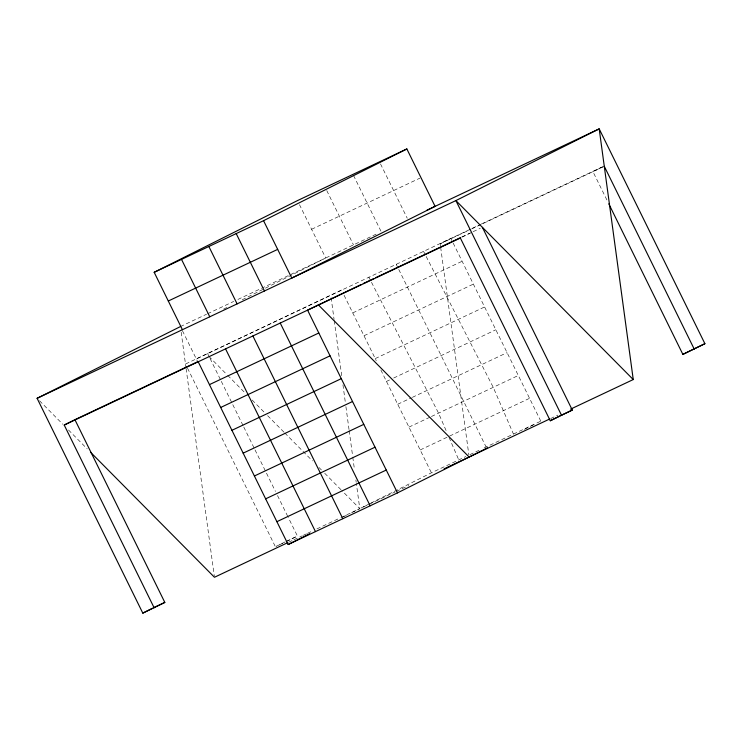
<?xml version="1.0" encoding="UTF-8"?>
<svg xmlns="http://www.w3.org/2000/svg" width="742" height="742" viewBox="0 0 742 742"><rect width="100%" height="100%" fill="white"/><g stroke="black" fill="none" stroke-linecap="round" stroke-linejoin="round"><path stroke-width="0.56" stroke-dasharray="3.71 2.78" d="M223.657 309.062L226.755 307.513M242.217 299.777L325.719 257.984L299.499 204.69M196.815 358.674L480.176 224.594M341.505 290.057L185.491 364.025L187.021 367.132M440.488 246.075L440.173 243.775L450.876 238.423L540.797 421.159L538.748 422.189M462.294 237.041L470.076 233.146M285.132 541.892L276.376 546.279L283.639 542.875M286.737 541.419L297.431 536.058L288.239 517.369M343.398 516.859L346.468 515.319M351.587 512.759L359.777 508.66L356.345 483.441M370.008 503.54L360.798 508.149L368.106 504.727M371.037 503.02L431.427 472.802L465.855 456.543M524.418 429.358L534.657 424.238M311.603 229.287L419.935 178.145M180.399 326.591L206.536 314.246M207.584 313.755L233.721 301.419M237.904 299.443L376.101 234.194M481.224 224.093L603.654 166.291L592.951 171.652L607.262 200.72M440.173 243.775L470.521 229.454M471.569 228.953L604.285 166.301M461.635 237.106L471.049 232.663M473.108 231.69L480.315 228.286M352.747 312.901L462.118 261.267M363.988 335.746L473.359 284.112M375.229 358.59L484.6 306.947M386.471 381.425L389.559 379.969M393.677 378.021L495.832 329.791M397.703 404.269L411.281 397.86M412.32 397.369L507.074 352.635M408.944 427.114L430.388 416.995M431.408 416.512L518.315 375.48M420.185 449.958L448.66 436.509L458.769 459.892M449.671 436.036L529.556 398.324M286.106 541.41L297.431 536.058M469.909 454.633L479.026 450.329M484.09 447.936L540.797 421.159M288.684 542.226L292.867 540.25M293.906 539.759L302.272 535.807M303.32 535.316L306.455 533.832M307.503 533.34L312.725 530.873M316.908 528.898L339.91 518.037M340.958 517.545L359.777 508.66L341.83 490.555M369.154 504.235L395.189 491.937M396.228 491.445L408.731 485.546M550.675 418.534L557.993 415.084M208.901 356.429L226.848 374.534M227.664 375.35L245.602 393.455M252.132 400.04L264.356 412.385M267.621 415.678L283.936 432.132M284.752 432.957L312.475 460.93M318.995 467.516L321.444 469.983M324.708 473.275L341.014 489.729M39.511 400.745L62.782 424.229M68.477 429.97L87.231 448.901M423.534 251.334L425.648 255.452M426.177 256.482L493.235 387.315L513.455 434.07M368.848 277.146L370.963 281.274M371.492 282.303L438.55 413.136L446.823 432.261M380.516 163.917L407.247 218.231M353.507 175.409L381.24 231.773M396.191 264.245L398.231 268.391M398.751 269.429L486.112 446.981M326.758 190.564L353.48 244.879M344.065 295.251L376.25 360.658M380.85 370.008L431.427 472.802M207.51 353.322L209.559 357.477M210.069 358.507L220.791 380.312M221.311 381.351L243.274 426.001M243.784 427.04L254.515 448.845M255.025 449.884L275.458 491.417M277.508 495.563L287.72 516.33M182.449 330.737L197.251 360.835M187.531 368.171L275.403 546.761M440.646 247.216L468.833 454.735M331.118 297.709L334.076 319.487M334.234 320.637L341.71 375.665M342.952 384.838L345.29 402.034M345.911 406.625L349.028 429.553M349.185 430.703L352.608 455.922M352.765 457.072L354.481 469.677M355.882 480L356.197 482.291M181.169 332.258L185.954 367.457M186.112 368.607L214.299 576.126"/><path stroke-width="1.11" d="M154.178 272.314L297.486 200.59L406.857 148.957L435.09 206.35L291.792 278.065L263.549 220.68L154.178 272.314L182.421 329.708M263.549 220.68L406.857 148.957M154.132 607.781L64.211 425.045L74.914 419.684L164.826 602.43L142.807 613.133L37.1 398.315L180.399 326.591M361.178 284.538L307.578 310.147L397.499 492.883L487.568 447.806M142.807 613.133L152.527 608.264M198.207 361.781L288.128 544.526L309.618 533.767M64.211 425.045L460.355 238.015L550.276 420.76L559.997 415.891M608.792 203.837L682.872 354.388L704.9 343.685L599.193 128.867L426.993 210.171M550.276 420.76L572.295 410.057L482.374 227.312M682.872 354.388L704.9 343.685M168.304 301.011L277.675 249.377M37.1 398.315L455.894 200.59L599.193 128.867L633.251 379.552L570.533 409.157M74.914 419.684L197.391 361.864M363.274 283.546L373.736 278.612M375.832 277.619L460.587 237.607M209.448 384.625L318.819 332.991M220.689 407.469L330.051 355.835M231.921 430.314L341.292 378.67M243.163 453.149L352.533 401.515M254.404 475.993L363.775 424.359M265.645 498.837L375.016 447.203M276.887 521.682L386.257 470.048M287.636 542.717L214.457 577.267L90.496 452.193M444.143 468.823L549.627 419.026M153.501 607.772L164.826 602.43M560.971 415.399L572.295 410.057M288.128 544.526L397.499 492.883M633.251 379.552L455.894 200.59L561.601 415.409M318.272 304.795L469.148 457.026M604.285 166.301L694.197 349.046M236.206 233.591L264.449 290.975M280.235 323.058L370.156 505.794M208.864 246.492L237.106 303.886M252.892 335.968L342.813 518.704M181.521 259.403L209.763 316.797M225.549 348.87L315.471 531.615"/></g></svg>
